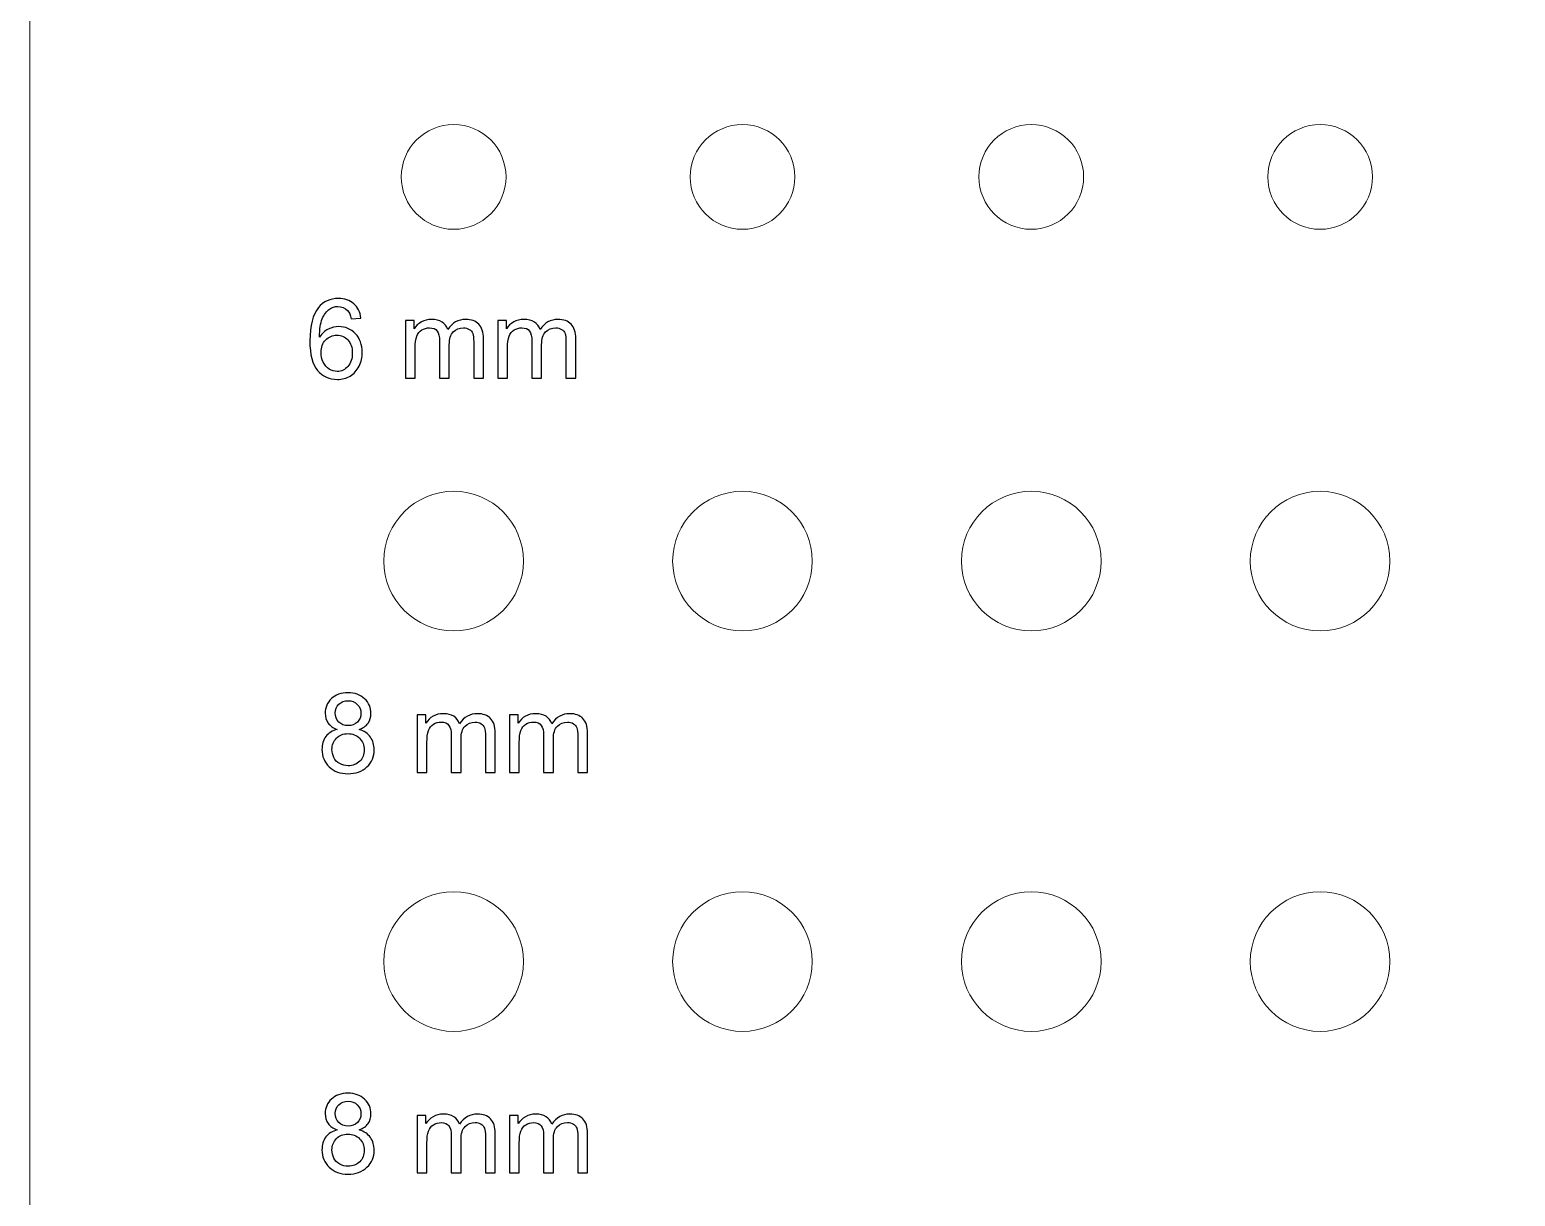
# Model space of a CAD drawing. Header units: centimetres. Extents: x -100 to 0, y 11 to 37.
# Drawn here: x -39.84 to -31.32, y 16.92 to 23.6 of the extents above; entities that cross this region are included whole.
import ezdxf

# ---------------------------------------------------------------- set-up
doc = ezdxf.new("R2010")
doc.units = ezdxf.units.CM
doc.header["$MEASUREMENT"] = 0
doc.layers.add('cristal', color=7, linetype='Continuous')

msp = doc.modelspace()

# ---------------------------------------------------------------- linework, layer by layer
at = {"layer": 'cristal', "lineweight": 20}
for points, knots in [([(-39.83651, 12.1301), (-39.83651, 12.1301), (-39.83651, 15.1301), (-39.83651, 15.1301), (-39.83651, 15.1301), (-39.83651, 15.1301), (-39.33654, 15.1301), (-39.33654, 15.1301), (-39.33654, 15.1301), (-39.33654, 15.1301), (-39.33654, 15.6301), (-39.33654, 15.6301), (-39.33654, 15.6301), (-39.33654, 15.6301), (-39.83651, 15.6301), (-39.83651, 15.6301), (-39.83651, 15.6301), (-39.83651, 15.6301), (-39.83651, 24.3801), (-39.83651, 24.3801), (-39.83651, 24.3801), (-39.83651, 24.3801), (-39.33654, 24.3801), (-39.33654, 24.3801), (-39.33654, 24.3801), (-39.33654, 24.3801), (-39.33654, 24.8801), (-39.33654, 24.8801), (-39.33654, 24.8801), (-39.33654, 24.8801), (-39.83651, 24.8801), (-39.83651, 24.8801), (-39.83651, 24.8801), (-39.83651, 24.8801), (-39.83651, 33.6301), (-39.83651, 33.6301), (-39.83651, 33.6301), (-39.83651, 33.6301), (-39.33654, 33.6301), (-39.33654, 33.6301), (-39.33654, 33.6301), (-39.33654, 33.6301), (-39.33654, 34.1301), (-39.33654, 34.1301), (-39.33654, 34.1301), (-39.33654, 34.1301), (-39.83651, 34.1301), (-39.83651, 34.1301), (-39.83651, 34.1301), (-39.83651, 34.1301), (-39.83651, 37.1301), (-39.83651, 37.1301), (-39.83651, 37.1301), (-39.83651, 37.1301), (-36.83651, 37.1301), (-36.83651, 37.1301), (-36.83651, 37.1301), (-36.83651, 37.1301), (-36.83651, 36.6301), (-36.83651, 36.6301), (-36.83651, 36.6301), (-36.83651, 36.6301), (-36.33651, 36.6301), (-36.33651, 36.6301), (-36.33651, 36.6301), (-36.33651, 36.6301), (-36.33651, 37.1301), (-36.33651, 37.1301), (-36.33651, 37.1301), (-36.33651, 37.1301), (-20.08651, 37.1301), (-20.08651, 37.1301), (-20.08651, 37.1301), (-20.08651, 37.1301), (-20.08651, 36.6301), (-20.08651, 36.6301), (-20.08651, 36.6301), (-20.08651, 36.6301), (-19.58651, 36.6301), (-19.58651, 36.6301), (-19.58651, 36.6301), (-19.58651, 36.6301), (-19.58651, 37.1301), (-19.58651, 37.1301), (-19.58651, 37.1301), (-19.58651, 37.1301), (-3.33651, 37.1301), (-3.33651, 37.1301), (-3.33651, 37.1301), (-3.33651, 37.1301), (-3.33651, 36.6301), (-3.33651, 36.6301), (-3.33651, 36.6301), (-3.33651, 36.6301), (-2.83651, 36.6301), (-2.83651, 36.6301), (-2.83651, 36.6301), (-2.83651, 36.6301), (-2.83651, 37.1301), (-2.83651, 37.1301), (-2.83651, 37.1301), (-2.83651, 37.1301), (0.16349, 37.1301), (0.16349, 37.1301), (0.16349, 37.1301), (0.16349, 37.1301), (0.16349, 34.1301), (0.16349, 34.1301), (0.16349, 34.1301), (0.16349, 34.1301), (-0.33652, 34.1301), (-0.33652, 34.1301), (-0.33652, 34.1301), (-0.33652, 34.1301), (-0.33652, 33.6301), (-0.33652, 33.6301), (-0.33652, 33.6301), (-0.33652, 33.6301), (0.16349, 33.6301), (0.16349, 33.6301), (0.16349, 33.6301), (0.16349, 33.6301), (0.16349, 24.8801), (0.16349, 24.8801), (0.16349, 24.8801), (0.16349, 24.8801), (-0.33652, 24.8801), (-0.33652, 24.8801), (-0.33652, 24.8801), (-0.33652, 24.8801), (-0.33652, 24.3801), (-0.33652, 24.3801), (-0.33652, 24.3801), (-0.33652, 24.3801), (0.16349, 24.3801), (0.16349, 24.3801), (0.16349, 24.3801), (0.16349, 24.3801), (0.16349, 15.6301), (0.16349, 15.6301), (0.16349, 15.6301), (0.16349, 15.6301), (-0.33652, 15.6301), (-0.33652, 15.6301), (-0.33652, 15.6301), (-0.33652, 15.6301), (-0.33652, 15.1301), (-0.33652, 15.1301), (-0.33652, 15.1301), (-0.33652, 15.1301), (0.16349, 15.1301), (0.16349, 15.1301), (0.16349, 15.1301), (0.16349, 15.1301), (0.16349, 12.1301), (0.16349, 12.1301), (0.16349, 12.1301), (0.16349, 12.1301), (-39.83651, 12.1301), (-39.83651, 12.1301)], [0, 0, 0, 0, 0.0243902, 0.0243902, 0.0243902, 0.0243902, 0.0487805, 0.0487805, 0.0487805, 0.0487805, 0.0731707, 0.0731707, 0.0731707, 0.0731707, 0.097561, 0.097561, 0.097561, 0.097561, 0.1219512, 0.1219512, 0.1219512, 0.1219512, 0.1463415, 0.1463415, 0.1463415, 0.1463415, 0.1707317, 0.1707317, 0.1707317, 0.1707317, 0.195122, 0.195122, 0.195122, 0.195122, 0.2195122, 0.2195122, 0.2195122, 0.2195122, 0.2439024, 0.2439024, 0.2439024, 0.2439024, 0.2682927, 0.2682927, 0.2682927, 0.2682927, 0.2926829, 0.2926829, 0.2926829, 0.2926829, 0.3170732, 0.3170732, 0.3170732, 0.3170732, 0.3414634, 0.3414634, 0.3414634, 0.3414634, 0.3658537, 0.3658537, 0.3658537, 0.3658537, 0.3902439, 0.3902439, 0.3902439, 0.3902439, 0.4146341, 0.4146341, 0.4146341, 0.4146341, 0.4390244, 0.4390244, 0.4390244, 0.4390244, 0.4634146, 0.4634146, 0.4634146, 0.4634146, 0.4878049, 0.4878049, 0.4878049, 0.4878049, 0.5121951, 0.5121951, 0.5121951, 0.5121951, 0.5365854, 0.5365854, 0.5365854, 0.5365854, 0.5609756, 0.5609756, 0.5609756, 0.5609756, 0.5853659, 0.5853659, 0.5853659, 0.5853659, 0.6097561, 0.6097561, 0.6097561, 0.6097561, 0.6341463, 0.6341463, 0.6341463, 0.6341463, 0.6585366, 0.6585366, 0.6585366, 0.6585366, 0.6829268, 0.6829268, 0.6829268, 0.6829268, 0.7073171, 0.7073171, 0.7073171, 0.7073171, 0.7317073, 0.7317073, 0.7317073, 0.7317073, 0.7560976, 0.7560976, 0.7560976, 0.7560976, 0.7804878, 0.7804878, 0.7804878, 0.7804878, 0.804878, 0.804878, 0.804878, 0.804878, 0.8292683, 0.8292683, 0.8292683, 0.8292683, 0.8536585, 0.8536585, 0.8536585, 0.8536585, 0.8780488, 0.8780488, 0.8780488, 0.8780488, 0.902439, 0.902439, 0.902439, 0.902439, 0.9268293, 0.9268293, 0.9268293, 0.9268293, 0.9512195, 0.9512195, 0.9512195, 0.9512195, 1, 1, 1, 1]), ([(-37.40748, 23.05934), (-37.24182, 23.05934), (-37.10748, 22.925), (-37.10748, 22.75934), (-37.10748, 22.75934), (-37.10748, 22.59368), (-37.24182, 22.45934), (-37.40748, 22.45934), (-37.40748, 22.45934), (-37.57314, 22.45934), (-37.70748, 22.59368), (-37.70748, 22.75934), (-37.70748, 22.75934), (-37.70748, 22.925), (-37.57314, 23.05934), (-37.40748, 23.05934)], [0, 0, 0, 0, 0.2, 0.2, 0.2, 0.2, 0.4, 0.4, 0.4, 0.4, 0.6, 0.6, 0.6, 0.6, 1, 1, 1, 1]), ([(-35.75265, 23.05934), (-35.58699, 23.05934), (-35.45265, 22.925), (-35.45265, 22.75934), (-35.45265, 22.75934), (-35.45265, 22.59368), (-35.58699, 22.45934), (-35.75265, 22.45934), (-35.75265, 22.45934), (-35.91831, 22.45934), (-36.05265, 22.59368), (-36.05265, 22.75934), (-36.05265, 22.75934), (-36.05265, 22.925), (-35.91831, 23.05934), (-35.75265, 23.05934)], [0, 0, 0, 0, 0.2, 0.2, 0.2, 0.2, 0.4, 0.4, 0.4, 0.4, 0.6, 0.6, 0.6, 0.6, 1, 1, 1, 1]), ([(-34.09784, 23.05934), (-33.93218, 23.05934), (-33.79784, 22.925), (-33.79784, 22.75934), (-33.79784, 22.75934), (-33.79784, 22.59368), (-33.93218, 22.45934), (-34.09784, 22.45934), (-34.09784, 22.45934), (-34.2635, 22.45934), (-34.39784, 22.59368), (-34.39784, 22.75934), (-34.39784, 22.75934), (-34.39784, 22.925), (-34.2635, 23.05934), (-34.09784, 23.05934)], [0, 0, 0, 0, 0.2, 0.2, 0.2, 0.2, 0.4, 0.4, 0.4, 0.4, 0.6, 0.6, 0.6, 0.6, 1, 1, 1, 1]), ([(-32.44302, 23.05934), (-32.27736, 23.05934), (-32.14302, 22.925), (-32.14302, 22.75934), (-32.14302, 22.75934), (-32.14302, 22.59368), (-32.27736, 22.45934), (-32.44302, 22.45934), (-32.44302, 22.45934), (-32.60868, 22.45934), (-32.74302, 22.59368), (-32.74302, 22.75934), (-32.74302, 22.75934), (-32.74302, 22.925), (-32.60868, 23.05934), (-32.44302, 23.05934)], [0, 0, 0, 0, 0.2, 0.2, 0.2, 0.2, 0.4, 0.4, 0.4, 0.4, 0.6, 0.6, 0.6, 0.6, 1, 1, 1, 1]), ([(-37.40748, 20.95815), (-37.1866, 20.95815), (-37.00748, 20.77903), (-37.00748, 20.55815), (-37.00748, 20.55815), (-37.00748, 20.33727), (-37.1866, 20.15815), (-37.40748, 20.15815), (-37.40748, 20.15815), (-37.62836, 20.15815), (-37.80748, 20.33727), (-37.80748, 20.55815), (-37.80748, 20.55815), (-37.80748, 20.77903), (-37.62836, 20.95815), (-37.40748, 20.95815)], [0, 0, 0, 0, 0.2, 0.2, 0.2, 0.2, 0.4, 0.4, 0.4, 0.4, 0.6, 0.6, 0.6, 0.6, 1, 1, 1, 1]), ([(-35.75265, 20.95815), (-35.53177, 20.95815), (-35.35265, 20.77903), (-35.35265, 20.55815), (-35.35265, 20.55815), (-35.35265, 20.33727), (-35.53177, 20.15815), (-35.75265, 20.15815), (-35.75265, 20.15815), (-35.97353, 20.15815), (-36.15265, 20.33727), (-36.15265, 20.55815), (-36.15265, 20.55815), (-36.15265, 20.77903), (-35.97353, 20.95815), (-35.75265, 20.95815)], [0, 0, 0, 0, 0.2, 0.2, 0.2, 0.2, 0.4, 0.4, 0.4, 0.4, 0.6, 0.6, 0.6, 0.6, 1, 1, 1, 1]), ([(-34.09784, 20.95815), (-33.87696, 20.95815), (-33.69784, 20.77903), (-33.69784, 20.55815), (-33.69784, 20.55815), (-33.69784, 20.33727), (-33.87696, 20.15815), (-34.09784, 20.15815), (-34.09784, 20.15815), (-34.31872, 20.15815), (-34.49784, 20.33727), (-34.49784, 20.55815), (-34.49784, 20.55815), (-34.49784, 20.77903), (-34.31872, 20.95815), (-34.09784, 20.95815)], [0, 0, 0, 0, 0.2, 0.2, 0.2, 0.2, 0.4, 0.4, 0.4, 0.4, 0.6, 0.6, 0.6, 0.6, 1, 1, 1, 1]), ([(-32.44302, 20.95815), (-32.22214, 20.95815), (-32.04302, 20.77903), (-32.04302, 20.55815), (-32.04302, 20.55815), (-32.04302, 20.33727), (-32.22214, 20.15815), (-32.44302, 20.15815), (-32.44302, 20.15815), (-32.6639, 20.15815), (-32.84302, 20.33727), (-32.84302, 20.55815), (-32.84302, 20.55815), (-32.84302, 20.77903), (-32.6639, 20.95815), (-32.44302, 20.95815)], [0, 0, 0, 0, 0.2, 0.2, 0.2, 0.2, 0.4, 0.4, 0.4, 0.4, 0.6, 0.6, 0.6, 0.6, 1, 1, 1, 1]), ([(-37.40748, 18.66358), (-37.1866, 18.66358), (-37.00748, 18.48446), (-37.00748, 18.26358), (-37.00748, 18.26358), (-37.00748, 18.0427), (-37.1866, 17.86358), (-37.40748, 17.86358), (-37.40748, 17.86358), (-37.62836, 17.86358), (-37.80748, 18.0427), (-37.80748, 18.26358), (-37.80748, 18.26358), (-37.80748, 18.48446), (-37.62836, 18.66358), (-37.40748, 18.66358)], [0, 0, 0, 0, 0.2, 0.2, 0.2, 0.2, 0.4, 0.4, 0.4, 0.4, 0.6, 0.6, 0.6, 0.6, 1, 1, 1, 1]), ([(-35.75265, 18.66358), (-35.53177, 18.66358), (-35.35265, 18.48446), (-35.35265, 18.26358), (-35.35265, 18.26358), (-35.35265, 18.0427), (-35.53177, 17.86358), (-35.75265, 17.86358), (-35.75265, 17.86358), (-35.97353, 17.86358), (-36.15265, 18.0427), (-36.15265, 18.26358), (-36.15265, 18.26358), (-36.15265, 18.48446), (-35.97353, 18.66358), (-35.75265, 18.66358)], [0, 0, 0, 0, 0.2, 0.2, 0.2, 0.2, 0.4, 0.4, 0.4, 0.4, 0.6, 0.6, 0.6, 0.6, 1, 1, 1, 1]), ([(-34.09784, 18.66358), (-33.87696, 18.66358), (-33.69784, 18.48446), (-33.69784, 18.26358), (-33.69784, 18.26358), (-33.69784, 18.0427), (-33.87696, 17.86358), (-34.09784, 17.86358), (-34.09784, 17.86358), (-34.31872, 17.86358), (-34.49784, 18.0427), (-34.49784, 18.26358), (-34.49784, 18.26358), (-34.49784, 18.48446), (-34.31872, 18.66358), (-34.09784, 18.66358)], [0, 0, 0, 0, 0.2, 0.2, 0.2, 0.2, 0.4, 0.4, 0.4, 0.4, 0.6, 0.6, 0.6, 0.6, 1, 1, 1, 1]), ([(-32.44302, 18.66358), (-32.22214, 18.66358), (-32.04302, 18.48446), (-32.04302, 18.26358), (-32.04302, 18.26358), (-32.04302, 18.0427), (-32.22214, 17.86358), (-32.44302, 17.86358), (-32.44302, 17.86358), (-32.6639, 17.86358), (-32.84302, 18.0427), (-32.84302, 18.26358), (-32.84302, 18.26358), (-32.84302, 18.48446), (-32.6639, 18.66358), (-32.44302, 18.66358)], [0, 0, 0, 0, 0.2, 0.2, 0.2, 0.2, 0.4, 0.4, 0.4, 0.4, 0.6, 0.6, 0.6, 0.6, 1, 1, 1, 1])]:
    msp.add_open_spline(points, degree=3, knots=knots, dxfattribs=at)
at = {"layer": 'cristal'}
for points, knots in [([(-37.93853, 21.95009), (-37.93853, 21.95009), (-37.99378, 21.94564), (-37.99378, 21.94564), (-37.99378, 21.94564), (-37.99875, 21.96755), (-38.00584, 21.98353), (-38.01505, 21.99348), (-38.01505, 21.99348), (-38.03019, 22.00946), (-38.04892, 22.0174), (-38.07114, 22.0174), (-38.07114, 22.0174), (-38.08903, 22.0174), (-38.1049, 22.01242), (-38.11856, 22.00247), (-38.11856, 22.00247), (-38.13613, 21.98967), (-38.14988, 21.97104), (-38.16015, 21.94649), (-38.16015, 21.94649), (-38.17031, 21.92183), (-38.1756, 21.8868), (-38.17602, 21.84139), (-38.17602, 21.84139), (-38.16258, 21.86182), (-38.14607, 21.87706), (-38.1266, 21.8869), (-38.1266, 21.8869), (-38.10713, 21.89685), (-38.08681, 21.90183), (-38.06543, 21.90183), (-38.06543, 21.90183), (-38.02818, 21.90183), (-37.99643, 21.88807), (-37.97018, 21.86066), (-37.97018, 21.86066), (-37.94404, 21.83325), (-37.93091, 21.7979), (-37.93091, 21.7544), (-37.93091, 21.7544), (-37.93091, 21.72582), (-37.93705, 21.69937), (-37.94933, 21.67481), (-37.94933, 21.67481), (-37.96171, 21.65026), (-37.97854, 21.63153), (-38.00013, 21.61851), (-38.00013, 21.61851), (-38.02161, 21.60549), (-38.04606, 21.59893), (-38.07337, 21.59893), (-38.07337, 21.59893), (-38.11983, 21.59893), (-38.15782, 21.61608), (-38.18724, 21.65026), (-38.18724, 21.65026), (-38.21656, 21.68444), (-38.23127, 21.74085), (-38.23127, 21.81938), (-38.23127, 21.81938), (-38.23127, 21.90722), (-38.21497, 21.97115), (-38.18248, 22.01105), (-38.18248, 22.01105), (-38.15412, 22.04576), (-38.11591, 22.06312), (-38.06776, 22.06312), (-38.06776, 22.06312), (-38.03199, 22.06312), (-38.00256, 22.05306), (-37.9797, 22.03306), (-37.9797, 22.03306), (-37.95684, 22.01306), (-37.94309, 21.98543), (-37.93853, 21.95009)], [0, 0, 0, 0, 0.05, 0.05, 0.05, 0.05, 0.1, 0.1, 0.1, 0.1, 0.15, 0.15, 0.15, 0.15, 0.2, 0.2, 0.2, 0.2, 0.25, 0.25, 0.25, 0.25, 0.3, 0.3, 0.3, 0.3, 0.35, 0.35, 0.35, 0.35, 0.4, 0.4, 0.4, 0.4, 0.45, 0.45, 0.45, 0.45, 0.5, 0.5, 0.5, 0.5, 0.55, 0.55, 0.55, 0.55, 0.6, 0.6, 0.6, 0.6, 0.65, 0.65, 0.65, 0.65, 0.7, 0.7, 0.7, 0.7, 0.75, 0.75, 0.75, 0.75, 0.8, 0.8, 0.8, 0.8, 0.85, 0.85, 0.85, 0.85, 0.9, 0.9, 0.9, 0.9, 1, 1, 1, 1]), ([(-37.6839, 21.60655), (-37.6839, 21.60655), (-37.6839, 21.93612), (-37.6839, 21.93612), (-37.6839, 21.93612), (-37.6839, 21.93612), (-37.63373, 21.93612), (-37.63373, 21.93612), (-37.63373, 21.93612), (-37.63373, 21.93612), (-37.63373, 21.88955), (-37.63373, 21.88955), (-37.63373, 21.88955), (-37.62347, 21.90564), (-37.60971, 21.91865), (-37.59257, 21.92839), (-37.59257, 21.92839), (-37.57542, 21.93823), (-37.55595, 21.9431), (-37.53404, 21.9431), (-37.53404, 21.9431), (-37.5097, 21.9431), (-37.4897, 21.93802), (-37.47414, 21.92797), (-37.47414, 21.92797), (-37.45858, 21.91781), (-37.44757, 21.90373), (-37.44122, 21.88553), (-37.44122, 21.88553), (-37.41498, 21.92394), (-37.381, 21.9431), (-37.33909, 21.9431), (-37.33909, 21.9431), (-37.30629, 21.9431), (-37.28099, 21.9341), (-37.26342, 21.91601), (-37.26342, 21.91601), (-37.24575, 21.89791), (-37.23686, 21.87008), (-37.23686, 21.8325), (-37.23686, 21.8325), (-37.23686, 21.8325), (-37.23686, 21.60655), (-37.23686, 21.60655), (-37.23686, 21.60655), (-37.23686, 21.60655), (-37.29274, 21.60655), (-37.29274, 21.60655), (-37.29274, 21.60655), (-37.29274, 21.60655), (-37.29274, 21.81398), (-37.29274, 21.81398), (-37.29274, 21.81398), (-37.29274, 21.83621), (-37.29464, 21.8523), (-37.29824, 21.86214), (-37.29824, 21.86214), (-37.30184, 21.87198), (-37.3084, 21.87981), (-37.31803, 21.88584), (-37.31803, 21.88584), (-37.32756, 21.89188), (-37.33878, 21.89484), (-37.35158, 21.89484), (-37.35158, 21.89484), (-37.37487, 21.89484), (-37.39413, 21.88711), (-37.40947, 21.87177), (-37.40947, 21.87177), (-37.42482, 21.85632), (-37.43244, 21.83166), (-37.43244, 21.79779), (-37.43244, 21.79779), (-37.43244, 21.79779), (-37.43244, 21.60655), (-37.43244, 21.60655), (-37.43244, 21.60655), (-37.43244, 21.60655), (-37.48832, 21.60655), (-37.48832, 21.60655), (-37.48832, 21.60655), (-37.48832, 21.60655), (-37.48832, 21.82044), (-37.48832, 21.82044), (-37.48832, 21.82044), (-37.48832, 21.8452), (-37.49287, 21.86383), (-37.50197, 21.87621), (-37.50197, 21.87621), (-37.51107, 21.8886), (-37.526, 21.89484), (-37.54663, 21.89484), (-37.54663, 21.89484), (-37.5623, 21.89484), (-37.5768, 21.89071), (-37.59013, 21.88246), (-37.59013, 21.88246), (-37.60347, 21.8742), (-37.6131, 21.86214), (-37.61913, 21.84616), (-37.61913, 21.84616), (-37.62506, 21.83028), (-37.62802, 21.80732), (-37.62802, 21.77737), (-37.62802, 21.77737), (-37.62802, 21.77737), (-37.62802, 21.60655), (-37.62802, 21.60655), (-37.62802, 21.60655), (-37.62802, 21.60655), (-37.6839, 21.60655), (-37.6839, 21.60655)], [0, 0, 0, 0, 0.0344828, 0.0344828, 0.0344828, 0.0344828, 0.0689655, 0.0689655, 0.0689655, 0.0689655, 0.1034483, 0.1034483, 0.1034483, 0.1034483, 0.137931, 0.137931, 0.137931, 0.137931, 0.1724138, 0.1724138, 0.1724138, 0.1724138, 0.2068966, 0.2068966, 0.2068966, 0.2068966, 0.2413793, 0.2413793, 0.2413793, 0.2413793, 0.2758621, 0.2758621, 0.2758621, 0.2758621, 0.3103448, 0.3103448, 0.3103448, 0.3103448, 0.3448276, 0.3448276, 0.3448276, 0.3448276, 0.3793103, 0.3793103, 0.3793103, 0.3793103, 0.4137931, 0.4137931, 0.4137931, 0.4137931, 0.4482759, 0.4482759, 0.4482759, 0.4482759, 0.4827586, 0.4827586, 0.4827586, 0.4827586, 0.5172414, 0.5172414, 0.5172414, 0.5172414, 0.5517241, 0.5517241, 0.5517241, 0.5517241, 0.5862069, 0.5862069, 0.5862069, 0.5862069, 0.6206897, 0.6206897, 0.6206897, 0.6206897, 0.6551724, 0.6551724, 0.6551724, 0.6551724, 0.6896552, 0.6896552, 0.6896552, 0.6896552, 0.7241379, 0.7241379, 0.7241379, 0.7241379, 0.7586207, 0.7586207, 0.7586207, 0.7586207, 0.7931034, 0.7931034, 0.7931034, 0.7931034, 0.8275862, 0.8275862, 0.8275862, 0.8275862, 0.862069, 0.862069, 0.862069, 0.862069, 0.8965517, 0.8965517, 0.8965517, 0.8965517, 0.9310345, 0.9310345, 0.9310345, 0.9310345, 1, 1, 1, 1]), ([(-37.15494, 21.60655), (-37.15494, 21.60655), (-37.15494, 21.93612), (-37.15494, 21.93612), (-37.15494, 21.93612), (-37.15494, 21.93612), (-37.10477, 21.93612), (-37.10477, 21.93612), (-37.10477, 21.93612), (-37.10477, 21.93612), (-37.10477, 21.88955), (-37.10477, 21.88955), (-37.10477, 21.88955), (-37.09451, 21.90564), (-37.08075, 21.91865), (-37.06361, 21.92839), (-37.06361, 21.92839), (-37.04646, 21.93823), (-37.02699, 21.9431), (-37.00508, 21.9431), (-37.00508, 21.9431), (-36.98074, 21.9431), (-36.96074, 21.93802), (-36.94518, 21.92797), (-36.94518, 21.92797), (-36.92962, 21.91781), (-36.91861, 21.90373), (-36.91226, 21.88553), (-36.91226, 21.88553), (-36.88602, 21.92394), (-36.85204, 21.9431), (-36.81013, 21.9431), (-36.81013, 21.9431), (-36.77733, 21.9431), (-36.75203, 21.9341), (-36.73446, 21.91601), (-36.73446, 21.91601), (-36.71679, 21.89791), (-36.7079, 21.87008), (-36.7079, 21.8325), (-36.7079, 21.8325), (-36.7079, 21.8325), (-36.7079, 21.60655), (-36.7079, 21.60655), (-36.7079, 21.60655), (-36.7079, 21.60655), (-36.76378, 21.60655), (-36.76378, 21.60655), (-36.76378, 21.60655), (-36.76378, 21.60655), (-36.76378, 21.81398), (-36.76378, 21.81398), (-36.76378, 21.81398), (-36.76378, 21.83621), (-36.76568, 21.8523), (-36.76928, 21.86214), (-36.76928, 21.86214), (-36.77288, 21.87198), (-36.77944, 21.87981), (-36.78907, 21.88584), (-36.78907, 21.88584), (-36.7986, 21.89188), (-36.80982, 21.89484), (-36.82262, 21.89484), (-36.82262, 21.89484), (-36.84591, 21.89484), (-36.86517, 21.88711), (-36.88051, 21.87177), (-36.88051, 21.87177), (-36.89586, 21.85632), (-36.90348, 21.83166), (-36.90348, 21.79779), (-36.90348, 21.79779), (-36.90348, 21.79779), (-36.90348, 21.60655), (-36.90348, 21.60655), (-36.90348, 21.60655), (-36.90348, 21.60655), (-36.95936, 21.60655), (-36.95936, 21.60655), (-36.95936, 21.60655), (-36.95936, 21.60655), (-36.95936, 21.82044), (-36.95936, 21.82044), (-36.95936, 21.82044), (-36.95936, 21.8452), (-36.96391, 21.86383), (-36.97301, 21.87621), (-36.97301, 21.87621), (-36.98211, 21.8886), (-36.99704, 21.89484), (-37.01767, 21.89484), (-37.01767, 21.89484), (-37.03334, 21.89484), (-37.04784, 21.89071), (-37.06117, 21.88246), (-37.06117, 21.88246), (-37.07451, 21.8742), (-37.08414, 21.86214), (-37.09017, 21.84616), (-37.09017, 21.84616), (-37.0961, 21.83028), (-37.09906, 21.80732), (-37.09906, 21.77737), (-37.09906, 21.77737), (-37.09906, 21.77737), (-37.09906, 21.60655), (-37.09906, 21.60655), (-37.09906, 21.60655), (-37.09906, 21.60655), (-37.15494, 21.60655), (-37.15494, 21.60655)], [0, 0, 0, 0, 0.0344828, 0.0344828, 0.0344828, 0.0344828, 0.0689655, 0.0689655, 0.0689655, 0.0689655, 0.1034483, 0.1034483, 0.1034483, 0.1034483, 0.137931, 0.137931, 0.137931, 0.137931, 0.1724138, 0.1724138, 0.1724138, 0.1724138, 0.2068966, 0.2068966, 0.2068966, 0.2068966, 0.2413793, 0.2413793, 0.2413793, 0.2413793, 0.2758621, 0.2758621, 0.2758621, 0.2758621, 0.3103448, 0.3103448, 0.3103448, 0.3103448, 0.3448276, 0.3448276, 0.3448276, 0.3448276, 0.3793103, 0.3793103, 0.3793103, 0.3793103, 0.4137931, 0.4137931, 0.4137931, 0.4137931, 0.4482759, 0.4482759, 0.4482759, 0.4482759, 0.4827586, 0.4827586, 0.4827586, 0.4827586, 0.5172414, 0.5172414, 0.5172414, 0.5172414, 0.5517241, 0.5517241, 0.5517241, 0.5517241, 0.5862069, 0.5862069, 0.5862069, 0.5862069, 0.6206897, 0.6206897, 0.6206897, 0.6206897, 0.6551724, 0.6551724, 0.6551724, 0.6551724, 0.6896552, 0.6896552, 0.6896552, 0.6896552, 0.7241379, 0.7241379, 0.7241379, 0.7241379, 0.7586207, 0.7586207, 0.7586207, 0.7586207, 0.7931034, 0.7931034, 0.7931034, 0.7931034, 0.8275862, 0.8275862, 0.8275862, 0.8275862, 0.862069, 0.862069, 0.862069, 0.862069, 0.8965517, 0.8965517, 0.8965517, 0.8965517, 0.9310345, 0.9310345, 0.9310345, 0.9310345, 1, 1, 1, 1]), ([(-38.16713, 21.75387), (-38.16713, 21.73461), (-38.16301, 21.71619), (-38.15486, 21.69863), (-38.15486, 21.69863), (-38.14671, 21.68106), (-38.13528, 21.66772), (-38.12078, 21.65851), (-38.12078, 21.65851), (-38.10617, 21.64931), (-38.09072, 21.64465), (-38.07432, 21.64465), (-38.07432, 21.64465), (-38.05051, 21.64465), (-38.03019, 21.65418), (-38.01336, 21.67323), (-38.01336, 21.67323), (-37.99653, 21.69228), (-37.98806, 21.7181), (-37.98806, 21.7508), (-37.98806, 21.7508), (-37.98806, 21.78223), (-37.99643, 21.807), (-38.01304, 21.8251), (-38.01304, 21.8251), (-38.02966, 21.84319), (-38.05082, 21.8523), (-38.07654, 21.8523), (-38.07654, 21.8523), (-38.10173, 21.8523), (-38.12321, 21.84319), (-38.14078, 21.8251), (-38.14078, 21.8251), (-38.15835, 21.807), (-38.16713, 21.78329), (-38.16713, 21.75387)], [0, 0, 0, 0, 0.1, 0.1, 0.1, 0.1, 0.2, 0.2, 0.2, 0.2, 0.3, 0.3, 0.3, 0.3, 0.4, 0.4, 0.4, 0.4, 0.5, 0.5, 0.5, 0.5, 0.6, 0.6, 0.6, 0.6, 0.7, 0.7, 0.7, 0.7, 0.8, 0.8, 0.8, 0.8, 1, 1, 1, 1]), ([(-38.07527, 19.59382), (-38.09844, 19.60228), (-38.11559, 19.61445), (-38.12681, 19.63012), (-38.12681, 19.63012), (-38.13792, 19.64589), (-38.14353, 19.66472), (-38.14353, 19.68663), (-38.14353, 19.68663), (-38.14353, 19.71976), (-38.13168, 19.74749), (-38.10797, 19.77003), (-38.10797, 19.77003), (-38.08416, 19.79257), (-38.05262, 19.8039), (-38.01314, 19.8039), (-38.01314, 19.8039), (-37.97356, 19.8039), (-37.9416, 19.79236), (-37.91747, 19.76929), (-37.91747, 19.76929), (-37.89334, 19.74622), (-37.88127, 19.71817), (-37.88127, 19.68504), (-37.88127, 19.68504), (-37.88127, 19.66398), (-37.88678, 19.64557), (-37.89778, 19.63001), (-37.89778, 19.63001), (-37.90879, 19.61435), (-37.92551, 19.60228), (-37.94806, 19.59382), (-37.94806, 19.59382), (-37.92022, 19.58471), (-37.89916, 19.57011), (-37.88466, 19.54979), (-37.88466, 19.54979), (-37.87016, 19.52958), (-37.86286, 19.50545), (-37.86286, 19.47729), (-37.86286, 19.47729), (-37.86286, 19.43845), (-37.87662, 19.40586), (-37.90403, 19.3794), (-37.90403, 19.3794), (-37.93155, 19.35294), (-37.96763, 19.33971), (-38.0124, 19.33971), (-38.0124, 19.33971), (-38.05717, 19.33971), (-38.09326, 19.35294), (-38.12078, 19.3795), (-38.12078, 19.3795), (-38.14819, 19.40607), (-38.16194, 19.43919), (-38.16194, 19.47888), (-38.16194, 19.47888), (-38.16194, 19.50841), (-38.15443, 19.53317), (-38.1394, 19.55307), (-38.1394, 19.55307), (-38.12437, 19.57307), (-38.103, 19.58662), (-38.07527, 19.59382)], [0, 0, 0, 0, 0.0588235, 0.0588235, 0.0588235, 0.0588235, 0.1176471, 0.1176471, 0.1176471, 0.1176471, 0.1764706, 0.1764706, 0.1764706, 0.1764706, 0.2352941, 0.2352941, 0.2352941, 0.2352941, 0.2941176, 0.2941176, 0.2941176, 0.2941176, 0.3529412, 0.3529412, 0.3529412, 0.3529412, 0.4117647, 0.4117647, 0.4117647, 0.4117647, 0.4705882, 0.4705882, 0.4705882, 0.4705882, 0.5294118, 0.5294118, 0.5294118, 0.5294118, 0.5882353, 0.5882353, 0.5882353, 0.5882353, 0.6470588, 0.6470588, 0.6470588, 0.6470588, 0.7058824, 0.7058824, 0.7058824, 0.7058824, 0.7647059, 0.7647059, 0.7647059, 0.7647059, 0.8235294, 0.8235294, 0.8235294, 0.8235294, 0.8823529, 0.8823529, 0.8823529, 0.8823529, 1, 1, 1, 1]), ([(-38.08638, 19.68864), (-38.08638, 19.66705), (-38.0795, 19.64948), (-38.06585, 19.63583), (-38.06585, 19.63583), (-38.05209, 19.62218), (-38.0341, 19.6153), (-38.01177, 19.6153), (-38.01177, 19.6153), (-37.99007, 19.6153), (-37.9725, 19.62207), (-37.95885, 19.63562), (-37.95885, 19.63562), (-37.9452, 19.64917), (-37.93842, 19.66578), (-37.93842, 19.68547), (-37.93842, 19.68547), (-37.93842, 19.706), (-37.94541, 19.72325), (-37.95949, 19.73722), (-37.95949, 19.73722), (-37.97346, 19.75119), (-37.99113, 19.75818), (-38.0124, 19.75818), (-38.0124, 19.75818), (-38.03389, 19.75818), (-38.05156, 19.7513), (-38.06553, 19.73764), (-38.06553, 19.73764), (-38.07939, 19.72399), (-38.08638, 19.70769), (-38.08638, 19.68864)], [0, 0, 0, 0, 0.1111111, 0.1111111, 0.1111111, 0.1111111, 0.2222222, 0.2222222, 0.2222222, 0.2222222, 0.3333333, 0.3333333, 0.3333333, 0.3333333, 0.4444444, 0.4444444, 0.4444444, 0.4444444, 0.5555556, 0.5555556, 0.5555556, 0.5555556, 0.6666667, 0.6666667, 0.6666667, 0.6666667, 0.7777778, 0.7777778, 0.7777778, 0.7777778, 1, 1, 1, 1]), ([(-37.61648, 19.34733), (-37.61648, 19.34733), (-37.61648, 19.6769), (-37.61648, 19.6769), (-37.61648, 19.6769), (-37.61648, 19.6769), (-37.56631, 19.6769), (-37.56631, 19.6769), (-37.56631, 19.6769), (-37.56631, 19.6769), (-37.56631, 19.63033), (-37.56631, 19.63033), (-37.56631, 19.63033), (-37.55605, 19.64642), (-37.54229, 19.65943), (-37.52515, 19.66917), (-37.52515, 19.66917), (-37.508, 19.67901), (-37.48853, 19.68388), (-37.46662, 19.68388), (-37.46662, 19.68388), (-37.44228, 19.68388), (-37.42228, 19.6788), (-37.40672, 19.66875), (-37.40672, 19.66875), (-37.39116, 19.65859), (-37.38015, 19.64451), (-37.3738, 19.62631), (-37.3738, 19.62631), (-37.34756, 19.66472), (-37.31358, 19.68388), (-37.27167, 19.68388), (-37.27167, 19.68388), (-37.23887, 19.68388), (-37.21357, 19.67488), (-37.196, 19.65679), (-37.196, 19.65679), (-37.17833, 19.63869), (-37.16944, 19.61086), (-37.16944, 19.57328), (-37.16944, 19.57328), (-37.16944, 19.57328), (-37.16944, 19.34733), (-37.16944, 19.34733), (-37.16944, 19.34733), (-37.16944, 19.34733), (-37.22532, 19.34733), (-37.22532, 19.34733), (-37.22532, 19.34733), (-37.22532, 19.34733), (-37.22532, 19.55476), (-37.22532, 19.55476), (-37.22532, 19.55476), (-37.22532, 19.57699), (-37.22722, 19.59308), (-37.23082, 19.60292), (-37.23082, 19.60292), (-37.23442, 19.61276), (-37.24098, 19.62059), (-37.25061, 19.62662), (-37.25061, 19.62662), (-37.26014, 19.63266), (-37.27136, 19.63562), (-37.28416, 19.63562), (-37.28416, 19.63562), (-37.30745, 19.63562), (-37.32671, 19.62789), (-37.34205, 19.61255), (-37.34205, 19.61255), (-37.3574, 19.5971), (-37.36502, 19.57244), (-37.36502, 19.53857), (-37.36502, 19.53857), (-37.36502, 19.53857), (-37.36502, 19.34733), (-37.36502, 19.34733), (-37.36502, 19.34733), (-37.36502, 19.34733), (-37.4209, 19.34733), (-37.4209, 19.34733), (-37.4209, 19.34733), (-37.4209, 19.34733), (-37.4209, 19.56122), (-37.4209, 19.56122), (-37.4209, 19.56122), (-37.4209, 19.58598), (-37.42545, 19.60461), (-37.43455, 19.61699), (-37.43455, 19.61699), (-37.44365, 19.62938), (-37.45858, 19.63562), (-37.47921, 19.63562), (-37.47921, 19.63562), (-37.49488, 19.63562), (-37.50938, 19.63149), (-37.52271, 19.62324), (-37.52271, 19.62324), (-37.53605, 19.61498), (-37.54568, 19.60292), (-37.55171, 19.58694), (-37.55171, 19.58694), (-37.55764, 19.57106), (-37.5606, 19.5481), (-37.5606, 19.51815), (-37.5606, 19.51815), (-37.5606, 19.51815), (-37.5606, 19.34733), (-37.5606, 19.34733), (-37.5606, 19.34733), (-37.5606, 19.34733), (-37.61648, 19.34733), (-37.61648, 19.34733)], [0, 0, 0, 0, 0.0344828, 0.0344828, 0.0344828, 0.0344828, 0.0689655, 0.0689655, 0.0689655, 0.0689655, 0.1034483, 0.1034483, 0.1034483, 0.1034483, 0.137931, 0.137931, 0.137931, 0.137931, 0.1724138, 0.1724138, 0.1724138, 0.1724138, 0.2068966, 0.2068966, 0.2068966, 0.2068966, 0.2413793, 0.2413793, 0.2413793, 0.2413793, 0.2758621, 0.2758621, 0.2758621, 0.2758621, 0.3103448, 0.3103448, 0.3103448, 0.3103448, 0.3448276, 0.3448276, 0.3448276, 0.3448276, 0.3793103, 0.3793103, 0.3793103, 0.3793103, 0.4137931, 0.4137931, 0.4137931, 0.4137931, 0.4482759, 0.4482759, 0.4482759, 0.4482759, 0.4827586, 0.4827586, 0.4827586, 0.4827586, 0.5172414, 0.5172414, 0.5172414, 0.5172414, 0.5517241, 0.5517241, 0.5517241, 0.5517241, 0.5862069, 0.5862069, 0.5862069, 0.5862069, 0.6206897, 0.6206897, 0.6206897, 0.6206897, 0.6551724, 0.6551724, 0.6551724, 0.6551724, 0.6896552, 0.6896552, 0.6896552, 0.6896552, 0.7241379, 0.7241379, 0.7241379, 0.7241379, 0.7586207, 0.7586207, 0.7586207, 0.7586207, 0.7931034, 0.7931034, 0.7931034, 0.7931034, 0.8275862, 0.8275862, 0.8275862, 0.8275862, 0.862069, 0.862069, 0.862069, 0.862069, 0.8965517, 0.8965517, 0.8965517, 0.8965517, 0.9310345, 0.9310345, 0.9310345, 0.9310345, 1, 1, 1, 1]), ([(-37.08752, 19.34733), (-37.08752, 19.34733), (-37.08752, 19.6769), (-37.08752, 19.6769), (-37.08752, 19.6769), (-37.08752, 19.6769), (-37.03735, 19.6769), (-37.03735, 19.6769), (-37.03735, 19.6769), (-37.03735, 19.6769), (-37.03735, 19.63033), (-37.03735, 19.63033), (-37.03735, 19.63033), (-37.02709, 19.64642), (-37.01333, 19.65943), (-36.99619, 19.66917), (-36.99619, 19.66917), (-36.97904, 19.67901), (-36.95957, 19.68388), (-36.93766, 19.68388), (-36.93766, 19.68388), (-36.91332, 19.68388), (-36.89332, 19.6788), (-36.87776, 19.66875), (-36.87776, 19.66875), (-36.8622, 19.65859), (-36.85119, 19.64451), (-36.84484, 19.62631), (-36.84484, 19.62631), (-36.8186, 19.66472), (-36.78462, 19.68388), (-36.74271, 19.68388), (-36.74271, 19.68388), (-36.70991, 19.68388), (-36.68461, 19.67488), (-36.66704, 19.65679), (-36.66704, 19.65679), (-36.64937, 19.63869), (-36.64048, 19.61086), (-36.64048, 19.57328), (-36.64048, 19.57328), (-36.64048, 19.57328), (-36.64048, 19.34733), (-36.64048, 19.34733), (-36.64048, 19.34733), (-36.64048, 19.34733), (-36.69636, 19.34733), (-36.69636, 19.34733), (-36.69636, 19.34733), (-36.69636, 19.34733), (-36.69636, 19.55476), (-36.69636, 19.55476), (-36.69636, 19.55476), (-36.69636, 19.57699), (-36.69826, 19.59308), (-36.70186, 19.60292), (-36.70186, 19.60292), (-36.70546, 19.61276), (-36.71202, 19.62059), (-36.72165, 19.62662), (-36.72165, 19.62662), (-36.73118, 19.63266), (-36.7424, 19.63562), (-36.7552, 19.63562), (-36.7552, 19.63562), (-36.77849, 19.63562), (-36.79775, 19.62789), (-36.81309, 19.61255), (-36.81309, 19.61255), (-36.82844, 19.5971), (-36.83606, 19.57244), (-36.83606, 19.53857), (-36.83606, 19.53857), (-36.83606, 19.53857), (-36.83606, 19.34733), (-36.83606, 19.34733), (-36.83606, 19.34733), (-36.83606, 19.34733), (-36.89194, 19.34733), (-36.89194, 19.34733), (-36.89194, 19.34733), (-36.89194, 19.34733), (-36.89194, 19.56122), (-36.89194, 19.56122), (-36.89194, 19.56122), (-36.89194, 19.58598), (-36.89649, 19.60461), (-36.90559, 19.61699), (-36.90559, 19.61699), (-36.91469, 19.62938), (-36.92962, 19.63562), (-36.95025, 19.63562), (-36.95025, 19.63562), (-36.96592, 19.63562), (-36.98042, 19.63149), (-36.99375, 19.62324), (-36.99375, 19.62324), (-37.00709, 19.61498), (-37.01672, 19.60292), (-37.02275, 19.58694), (-37.02275, 19.58694), (-37.02868, 19.57106), (-37.03164, 19.5481), (-37.03164, 19.51815), (-37.03164, 19.51815), (-37.03164, 19.51815), (-37.03164, 19.34733), (-37.03164, 19.34733), (-37.03164, 19.34733), (-37.03164, 19.34733), (-37.08752, 19.34733), (-37.08752, 19.34733)], [0, 0, 0, 0, 0.0344828, 0.0344828, 0.0344828, 0.0344828, 0.0689655, 0.0689655, 0.0689655, 0.0689655, 0.1034483, 0.1034483, 0.1034483, 0.1034483, 0.137931, 0.137931, 0.137931, 0.137931, 0.1724138, 0.1724138, 0.1724138, 0.1724138, 0.2068966, 0.2068966, 0.2068966, 0.2068966, 0.2413793, 0.2413793, 0.2413793, 0.2413793, 0.2758621, 0.2758621, 0.2758621, 0.2758621, 0.3103448, 0.3103448, 0.3103448, 0.3103448, 0.3448276, 0.3448276, 0.3448276, 0.3448276, 0.3793103, 0.3793103, 0.3793103, 0.3793103, 0.4137931, 0.4137931, 0.4137931, 0.4137931, 0.4482759, 0.4482759, 0.4482759, 0.4482759, 0.4827586, 0.4827586, 0.4827586, 0.4827586, 0.5172414, 0.5172414, 0.5172414, 0.5172414, 0.5517241, 0.5517241, 0.5517241, 0.5517241, 0.5862069, 0.5862069, 0.5862069, 0.5862069, 0.6206897, 0.6206897, 0.6206897, 0.6206897, 0.6551724, 0.6551724, 0.6551724, 0.6551724, 0.6896552, 0.6896552, 0.6896552, 0.6896552, 0.7241379, 0.7241379, 0.7241379, 0.7241379, 0.7586207, 0.7586207, 0.7586207, 0.7586207, 0.7931034, 0.7931034, 0.7931034, 0.7931034, 0.8275862, 0.8275862, 0.8275862, 0.8275862, 0.862069, 0.862069, 0.862069, 0.862069, 0.8965517, 0.8965517, 0.8965517, 0.8965517, 0.9310345, 0.9310345, 0.9310345, 0.9310345, 1, 1, 1, 1]), ([(-38.10479, 19.47846), (-38.10479, 19.46248), (-38.10109, 19.44713), (-38.09368, 19.43221), (-38.09368, 19.43221), (-38.08627, 19.41739), (-38.07506, 19.40586), (-38.06003, 19.39771), (-38.06003, 19.39771), (-38.0451, 19.38956), (-38.02902, 19.38543), (-38.01198, 19.38543), (-38.01198, 19.38543), (-37.9851, 19.38543), (-37.96308, 19.394), (-37.94583, 19.41115), (-37.94583, 19.41115), (-37.92858, 19.42829), (-37.92001, 19.45009), (-37.92001, 19.47655), (-37.92001, 19.47655), (-37.92001, 19.50343), (-37.9289, 19.52566), (-37.94657, 19.54323), (-37.94657, 19.54323), (-37.96435, 19.5608), (-37.98679, 19.56958), (-38.01378, 19.56958), (-38.01378, 19.56958), (-38.04024, 19.56958), (-38.06193, 19.5609), (-38.07908, 19.54355), (-38.07908, 19.54355), (-38.09622, 19.52619), (-38.10479, 19.50449), (-38.10479, 19.47846)], [0, 0, 0, 0, 0.1, 0.1, 0.1, 0.1, 0.2, 0.2, 0.2, 0.2, 0.3, 0.3, 0.3, 0.3, 0.4, 0.4, 0.4, 0.4, 0.5, 0.5, 0.5, 0.5, 0.6, 0.6, 0.6, 0.6, 0.7, 0.7, 0.7, 0.7, 0.8, 0.8, 0.8, 0.8, 1, 1, 1, 1]), ([(-38.07527, 17.29925), (-38.09844, 17.30771), (-38.11559, 17.31988), (-38.12681, 17.33555), (-38.12681, 17.33555), (-38.13792, 17.35132), (-38.14353, 17.37015), (-38.14353, 17.39206), (-38.14353, 17.39206), (-38.14353, 17.42519), (-38.13168, 17.45292), (-38.10797, 17.47546), (-38.10797, 17.47546), (-38.08416, 17.498), (-38.05262, 17.50933), (-38.01314, 17.50933), (-38.01314, 17.50933), (-37.97356, 17.50933), (-37.9416, 17.49779), (-37.91747, 17.47472), (-37.91747, 17.47472), (-37.89334, 17.45165), (-37.88127, 17.4236), (-37.88127, 17.39047), (-37.88127, 17.39047), (-37.88127, 17.36941), (-37.88678, 17.351), (-37.89778, 17.33544), (-37.89778, 17.33544), (-37.90879, 17.31978), (-37.92551, 17.30771), (-37.94806, 17.29925), (-37.94806, 17.29925), (-37.92022, 17.29014), (-37.89916, 17.27554), (-37.88466, 17.25522), (-37.88466, 17.25522), (-37.87016, 17.23501), (-37.86286, 17.21088), (-37.86286, 17.18272), (-37.86286, 17.18272), (-37.86286, 17.14388), (-37.87662, 17.11129), (-37.90403, 17.08483), (-37.90403, 17.08483), (-37.93155, 17.05837), (-37.96763, 17.04514), (-38.0124, 17.04514), (-38.0124, 17.04514), (-38.05717, 17.04514), (-38.09326, 17.05837), (-38.12078, 17.08493), (-38.12078, 17.08493), (-38.14819, 17.1115), (-38.16194, 17.14462), (-38.16194, 17.18431), (-38.16194, 17.18431), (-38.16194, 17.21384), (-38.15443, 17.2386), (-38.1394, 17.2585), (-38.1394, 17.2585), (-38.12437, 17.2785), (-38.103, 17.29205), (-38.07527, 17.29925)], [0, 0, 0, 0, 0.0588235, 0.0588235, 0.0588235, 0.0588235, 0.1176471, 0.1176471, 0.1176471, 0.1176471, 0.1764706, 0.1764706, 0.1764706, 0.1764706, 0.2352941, 0.2352941, 0.2352941, 0.2352941, 0.2941176, 0.2941176, 0.2941176, 0.2941176, 0.3529412, 0.3529412, 0.3529412, 0.3529412, 0.4117647, 0.4117647, 0.4117647, 0.4117647, 0.4705882, 0.4705882, 0.4705882, 0.4705882, 0.5294118, 0.5294118, 0.5294118, 0.5294118, 0.5882353, 0.5882353, 0.5882353, 0.5882353, 0.6470588, 0.6470588, 0.6470588, 0.6470588, 0.7058824, 0.7058824, 0.7058824, 0.7058824, 0.7647059, 0.7647059, 0.7647059, 0.7647059, 0.8235294, 0.8235294, 0.8235294, 0.8235294, 0.8823529, 0.8823529, 0.8823529, 0.8823529, 1, 1, 1, 1]), ([(-38.08638, 17.39407), (-38.08638, 17.37248), (-38.0795, 17.35491), (-38.06585, 17.34126), (-38.06585, 17.34126), (-38.05209, 17.32761), (-38.0341, 17.32073), (-38.01177, 17.32073), (-38.01177, 17.32073), (-37.99007, 17.32073), (-37.9725, 17.3275), (-37.95885, 17.34105), (-37.95885, 17.34105), (-37.9452, 17.3546), (-37.93842, 17.37121), (-37.93842, 17.3909), (-37.93842, 17.3909), (-37.93842, 17.41143), (-37.94541, 17.42868), (-37.95949, 17.44265), (-37.95949, 17.44265), (-37.97346, 17.45662), (-37.99113, 17.46361), (-38.0124, 17.46361), (-38.0124, 17.46361), (-38.03389, 17.46361), (-38.05156, 17.45673), (-38.06553, 17.44307), (-38.06553, 17.44307), (-38.07939, 17.42942), (-38.08638, 17.41312), (-38.08638, 17.39407)], [0, 0, 0, 0, 0.1111111, 0.1111111, 0.1111111, 0.1111111, 0.2222222, 0.2222222, 0.2222222, 0.2222222, 0.3333333, 0.3333333, 0.3333333, 0.3333333, 0.4444444, 0.4444444, 0.4444444, 0.4444444, 0.5555556, 0.5555556, 0.5555556, 0.5555556, 0.6666667, 0.6666667, 0.6666667, 0.6666667, 0.7777778, 0.7777778, 0.7777778, 0.7777778, 1, 1, 1, 1]), ([(-37.61648, 17.05276), (-37.61648, 17.05276), (-37.61648, 17.38233), (-37.61648, 17.38233), (-37.61648, 17.38233), (-37.61648, 17.38233), (-37.56631, 17.38233), (-37.56631, 17.38233), (-37.56631, 17.38233), (-37.56631, 17.38233), (-37.56631, 17.33576), (-37.56631, 17.33576), (-37.56631, 17.33576), (-37.55605, 17.35185), (-37.54229, 17.36486), (-37.52515, 17.3746), (-37.52515, 17.3746), (-37.508, 17.38444), (-37.48853, 17.38931), (-37.46662, 17.38931), (-37.46662, 17.38931), (-37.44228, 17.38931), (-37.42228, 17.38423), (-37.40672, 17.37418), (-37.40672, 17.37418), (-37.39116, 17.36402), (-37.38015, 17.34994), (-37.3738, 17.33174), (-37.3738, 17.33174), (-37.34756, 17.37015), (-37.31358, 17.38931), (-37.27167, 17.38931), (-37.27167, 17.38931), (-37.23887, 17.38931), (-37.21357, 17.38031), (-37.196, 17.36222), (-37.196, 17.36222), (-37.17833, 17.34412), (-37.16944, 17.31629), (-37.16944, 17.27871), (-37.16944, 17.27871), (-37.16944, 17.27871), (-37.16944, 17.05276), (-37.16944, 17.05276), (-37.16944, 17.05276), (-37.16944, 17.05276), (-37.22532, 17.05276), (-37.22532, 17.05276), (-37.22532, 17.05276), (-37.22532, 17.05276), (-37.22532, 17.26019), (-37.22532, 17.26019), (-37.22532, 17.26019), (-37.22532, 17.28242), (-37.22722, 17.29851), (-37.23082, 17.30835), (-37.23082, 17.30835), (-37.23442, 17.31819), (-37.24098, 17.32602), (-37.25061, 17.33205), (-37.25061, 17.33205), (-37.26014, 17.33809), (-37.27136, 17.34105), (-37.28416, 17.34105), (-37.28416, 17.34105), (-37.30745, 17.34105), (-37.32671, 17.33332), (-37.34205, 17.31798), (-37.34205, 17.31798), (-37.3574, 17.30253), (-37.36502, 17.27787), (-37.36502, 17.244), (-37.36502, 17.244), (-37.36502, 17.244), (-37.36502, 17.05276), (-37.36502, 17.05276), (-37.36502, 17.05276), (-37.36502, 17.05276), (-37.4209, 17.05276), (-37.4209, 17.05276), (-37.4209, 17.05276), (-37.4209, 17.05276), (-37.4209, 17.26665), (-37.4209, 17.26665), (-37.4209, 17.26665), (-37.4209, 17.29141), (-37.42545, 17.31004), (-37.43455, 17.32242), (-37.43455, 17.32242), (-37.44365, 17.33481), (-37.45858, 17.34105), (-37.47921, 17.34105), (-37.47921, 17.34105), (-37.49488, 17.34105), (-37.50938, 17.33692), (-37.52271, 17.32867), (-37.52271, 17.32867), (-37.53605, 17.32041), (-37.54568, 17.30835), (-37.55171, 17.29237), (-37.55171, 17.29237), (-37.55764, 17.27649), (-37.5606, 17.25353), (-37.5606, 17.22358), (-37.5606, 17.22358), (-37.5606, 17.22358), (-37.5606, 17.05276), (-37.5606, 17.05276), (-37.5606, 17.05276), (-37.5606, 17.05276), (-37.61648, 17.05276), (-37.61648, 17.05276)], [0, 0, 0, 0, 0.0344828, 0.0344828, 0.0344828, 0.0344828, 0.0689655, 0.0689655, 0.0689655, 0.0689655, 0.1034483, 0.1034483, 0.1034483, 0.1034483, 0.137931, 0.137931, 0.137931, 0.137931, 0.1724138, 0.1724138, 0.1724138, 0.1724138, 0.2068966, 0.2068966, 0.2068966, 0.2068966, 0.2413793, 0.2413793, 0.2413793, 0.2413793, 0.2758621, 0.2758621, 0.2758621, 0.2758621, 0.3103448, 0.3103448, 0.3103448, 0.3103448, 0.3448276, 0.3448276, 0.3448276, 0.3448276, 0.3793103, 0.3793103, 0.3793103, 0.3793103, 0.4137931, 0.4137931, 0.4137931, 0.4137931, 0.4482759, 0.4482759, 0.4482759, 0.4482759, 0.4827586, 0.4827586, 0.4827586, 0.4827586, 0.5172414, 0.5172414, 0.5172414, 0.5172414, 0.5517241, 0.5517241, 0.5517241, 0.5517241, 0.5862069, 0.5862069, 0.5862069, 0.5862069, 0.6206897, 0.6206897, 0.6206897, 0.6206897, 0.6551724, 0.6551724, 0.6551724, 0.6551724, 0.6896552, 0.6896552, 0.6896552, 0.6896552, 0.7241379, 0.7241379, 0.7241379, 0.7241379, 0.7586207, 0.7586207, 0.7586207, 0.7586207, 0.7931034, 0.7931034, 0.7931034, 0.7931034, 0.8275862, 0.8275862, 0.8275862, 0.8275862, 0.862069, 0.862069, 0.862069, 0.862069, 0.8965517, 0.8965517, 0.8965517, 0.8965517, 0.9310345, 0.9310345, 0.9310345, 0.9310345, 1, 1, 1, 1]), ([(-37.08752, 17.05276), (-37.08752, 17.05276), (-37.08752, 17.38233), (-37.08752, 17.38233), (-37.08752, 17.38233), (-37.08752, 17.38233), (-37.03735, 17.38233), (-37.03735, 17.38233), (-37.03735, 17.38233), (-37.03735, 17.38233), (-37.03735, 17.33576), (-37.03735, 17.33576), (-37.03735, 17.33576), (-37.02709, 17.35185), (-37.01333, 17.36486), (-36.99619, 17.3746), (-36.99619, 17.3746), (-36.97904, 17.38444), (-36.95957, 17.38931), (-36.93766, 17.38931), (-36.93766, 17.38931), (-36.91332, 17.38931), (-36.89332, 17.38423), (-36.87776, 17.37418), (-36.87776, 17.37418), (-36.8622, 17.36402), (-36.85119, 17.34994), (-36.84484, 17.33174), (-36.84484, 17.33174), (-36.8186, 17.37015), (-36.78462, 17.38931), (-36.74271, 17.38931), (-36.74271, 17.38931), (-36.70991, 17.38931), (-36.68461, 17.38031), (-36.66704, 17.36222), (-36.66704, 17.36222), (-36.64937, 17.34412), (-36.64048, 17.31629), (-36.64048, 17.27871), (-36.64048, 17.27871), (-36.64048, 17.27871), (-36.64048, 17.05276), (-36.64048, 17.05276), (-36.64048, 17.05276), (-36.64048, 17.05276), (-36.69636, 17.05276), (-36.69636, 17.05276), (-36.69636, 17.05276), (-36.69636, 17.05276), (-36.69636, 17.26019), (-36.69636, 17.26019), (-36.69636, 17.26019), (-36.69636, 17.28242), (-36.69826, 17.29851), (-36.70186, 17.30835), (-36.70186, 17.30835), (-36.70546, 17.31819), (-36.71202, 17.32602), (-36.72165, 17.33205), (-36.72165, 17.33205), (-36.73118, 17.33809), (-36.7424, 17.34105), (-36.7552, 17.34105), (-36.7552, 17.34105), (-36.77849, 17.34105), (-36.79775, 17.33332), (-36.81309, 17.31798), (-36.81309, 17.31798), (-36.82844, 17.30253), (-36.83606, 17.27787), (-36.83606, 17.244), (-36.83606, 17.244), (-36.83606, 17.244), (-36.83606, 17.05276), (-36.83606, 17.05276), (-36.83606, 17.05276), (-36.83606, 17.05276), (-36.89194, 17.05276), (-36.89194, 17.05276), (-36.89194, 17.05276), (-36.89194, 17.05276), (-36.89194, 17.26665), (-36.89194, 17.26665), (-36.89194, 17.26665), (-36.89194, 17.29141), (-36.89649, 17.31004), (-36.90559, 17.32242), (-36.90559, 17.32242), (-36.91469, 17.33481), (-36.92962, 17.34105), (-36.95025, 17.34105), (-36.95025, 17.34105), (-36.96592, 17.34105), (-36.98042, 17.33692), (-36.99375, 17.32867), (-36.99375, 17.32867), (-37.00709, 17.32041), (-37.01672, 17.30835), (-37.02275, 17.29237), (-37.02275, 17.29237), (-37.02868, 17.27649), (-37.03164, 17.25353), (-37.03164, 17.22358), (-37.03164, 17.22358), (-37.03164, 17.22358), (-37.03164, 17.05276), (-37.03164, 17.05276), (-37.03164, 17.05276), (-37.03164, 17.05276), (-37.08752, 17.05276), (-37.08752, 17.05276)], [0, 0, 0, 0, 0.0344828, 0.0344828, 0.0344828, 0.0344828, 0.0689655, 0.0689655, 0.0689655, 0.0689655, 0.1034483, 0.1034483, 0.1034483, 0.1034483, 0.137931, 0.137931, 0.137931, 0.137931, 0.1724138, 0.1724138, 0.1724138, 0.1724138, 0.2068966, 0.2068966, 0.2068966, 0.2068966, 0.2413793, 0.2413793, 0.2413793, 0.2413793, 0.2758621, 0.2758621, 0.2758621, 0.2758621, 0.3103448, 0.3103448, 0.3103448, 0.3103448, 0.3448276, 0.3448276, 0.3448276, 0.3448276, 0.3793103, 0.3793103, 0.3793103, 0.3793103, 0.4137931, 0.4137931, 0.4137931, 0.4137931, 0.4482759, 0.4482759, 0.4482759, 0.4482759, 0.4827586, 0.4827586, 0.4827586, 0.4827586, 0.5172414, 0.5172414, 0.5172414, 0.5172414, 0.5517241, 0.5517241, 0.5517241, 0.5517241, 0.5862069, 0.5862069, 0.5862069, 0.5862069, 0.6206897, 0.6206897, 0.6206897, 0.6206897, 0.6551724, 0.6551724, 0.6551724, 0.6551724, 0.6896552, 0.6896552, 0.6896552, 0.6896552, 0.7241379, 0.7241379, 0.7241379, 0.7241379, 0.7586207, 0.7586207, 0.7586207, 0.7586207, 0.7931034, 0.7931034, 0.7931034, 0.7931034, 0.8275862, 0.8275862, 0.8275862, 0.8275862, 0.862069, 0.862069, 0.862069, 0.862069, 0.8965517, 0.8965517, 0.8965517, 0.8965517, 0.9310345, 0.9310345, 0.9310345, 0.9310345, 1, 1, 1, 1]), ([(-38.10479, 17.18389), (-38.10479, 17.16791), (-38.10109, 17.15256), (-38.09368, 17.13764), (-38.09368, 17.13764), (-38.08627, 17.12282), (-38.07506, 17.11129), (-38.06003, 17.10314), (-38.06003, 17.10314), (-38.0451, 17.09499), (-38.02902, 17.09086), (-38.01198, 17.09086), (-38.01198, 17.09086), (-37.9851, 17.09086), (-37.96308, 17.09943), (-37.94583, 17.11658), (-37.94583, 17.11658), (-37.92858, 17.13372), (-37.92001, 17.15552), (-37.92001, 17.18198), (-37.92001, 17.18198), (-37.92001, 17.20886), (-37.9289, 17.23109), (-37.94657, 17.24866), (-37.94657, 17.24866), (-37.96435, 17.26623), (-37.98679, 17.27501), (-38.01378, 17.27501), (-38.01378, 17.27501), (-38.04024, 17.27501), (-38.06193, 17.26633), (-38.07908, 17.24898), (-38.07908, 17.24898), (-38.09622, 17.23162), (-38.10479, 17.20992), (-38.10479, 17.18389)], [0, 0, 0, 0, 0.1, 0.1, 0.1, 0.1, 0.2, 0.2, 0.2, 0.2, 0.3, 0.3, 0.3, 0.3, 0.4, 0.4, 0.4, 0.4, 0.5, 0.5, 0.5, 0.5, 0.6, 0.6, 0.6, 0.6, 0.7, 0.7, 0.7, 0.7, 0.8, 0.8, 0.8, 0.8, 1, 1, 1, 1])]:
    msp.add_open_spline(points, degree=3, knots=knots, dxfattribs=at)

doc.saveas('drawing.dxf')
